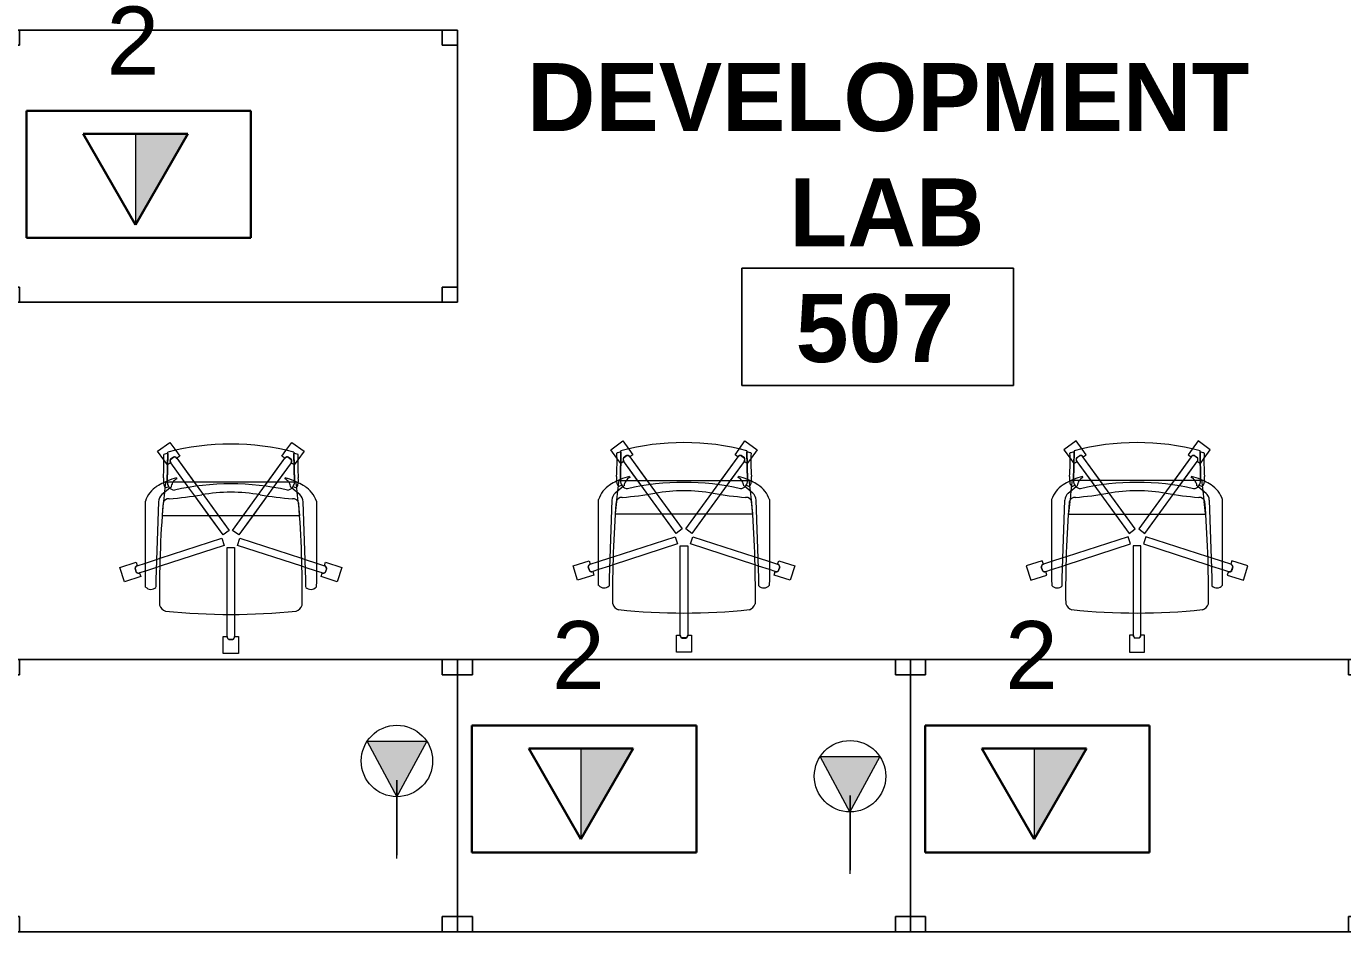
# Model space of a CAD drawing. Header units: inches. Extents: x 385 to 2249, y -1781 to -36.
# Drawn here: x 565 to 739.3, y -262.5 to -142.7 of the extents above; entities that cross this region are included whole.
import ezdxf

# ---------------------------------------------------------------- set-up
doc = ezdxf.new("R2010")
doc.units = ezdxf.units.IN
doc.header["$MEASUREMENT"] = 0
for name, color, linetype, lineweight in [('A-ANNO-NOTE', 131, 'Continuous', 30), ('A-AREA-IDEN', 2, 'Continuous', 9), ('I-FURN', 30, 'Continuous', 9)]:
    doc.layers.add(name, color=color, linetype=linetype, lineweight=lineweight)
doc.styles.add('Swis721 Lt BT', font='swissl.ttf', dxfattribs={"height": 9})
doc.styles.add('Swis721 Lt BT_B', font='', dxfattribs={"height": 9})
doc.styles.get('Swis721 Lt BT_B').set_extended_font_data('Swis721 Lt BT', bold=True)

# ---------------------------------------------------------------- blocks, each defined once
blk = doc.blocks.new('Rectangular Table - Rectangular Table-5809079-Level 5 POWER _ SIGNAL')
at = {"layer": 'I-FURN'}
for p, q in [((-28, 18), (-30, 18)), ((-30, 18), (-30, 16)), ((-30, 16), (-30, 18)), ((-30, 18), (-28, 18)), ((30, 18), (-30, 18)), ((-30, 18), (-30, -18)), ((-30, -18), (-30, 18)), ((-30, 18), (30, 18)), ((-28, 16), (-28, 18)), ((-28, 18), (-28, 16)), ((28, 18), (28, 16)), ((30, 18), (28, 18)), ((28, 18), (30, 18)), ((28, 16), (28, 18)), ((30, 16), (30, 18)), ((30, 18), (30, 16)), ((30, -18), (30, 18)), ((30, 18), (30, -18)), ((-30, 16), (-28, 16)), ((-28, 16), (-30, 16)), ((28, 16), (30, 16)), ((30, 16), (28, 16)), ((-28, -16), (-30, -16)), ((-30, -16), (-30, -18)), ((-30, -18), (-30, -16)), ((-30, -16), (-28, -16)), ((-28, -18), (-28, -16)), ((-28, -16), (-28, -18)), ((30, -16), (28, -16)), ((28, -16), (28, -18)), ((28, -18), (28, -16)), ((28, -16), (30, -16)), ((30, -18), (30, -16)), ((30, -16), (30, -18)), ((-30, -18), (-28, -18)), ((-28, -18), (-30, -18)), ((-30, -18), (30, -18)), ((30, -18), (-30, -18)), ((28, -18), (30, -18)), ((30, -18), (28, -18))]:
    blk.add_line(p, q, dxfattribs=at)
blk = doc.blocks.new('F-Haworth_Chair_X99-Seminar - X99 Advanced Seminar Chair-V14-Level 5 POWER _ SIGNAL')
at = {"layer": 'I-FURN'}
for p, q in [((-1, 15.13), (1, 15.13)), ((-1, 12.88), (-1, 15.13)), ((-1, 15.13), (1, 15.13)), ((-1, 12.88), (-1, 15.13)), ((1, 15.13), (1, 12.88)), ((1, 15.13), (1, 12.88)), ((-0.52, 12.88), (-1, 12.88)), ((-0.52, 12.88), (-1, 12.88)), ((-0.5, 9.91), (-0.5, 12.88)), ((-0.5, 9.91), (-0.5, 12.88)), ((0.26, 13.26), (-0.26, 13.26)), ((0.26, 13.26), (-0.26, 13.26)), ((-0.25, 13.25), (0.25, 13.25)), ((-0.25, 13.25), (0.25, 13.25)), ((0.5, 12.88), (0.5, 9.91)), ((0.5, 12.88), (0.5, 9.91)), ((1, 12.88), (0.52, 12.88)), ((1, 12.88), (0.52, 12.88)), ((-0.5, 1.08), (-0.5, 9.91)), ((-0.5, 1.08), (-0.5, 9.91)), ((0.5, 9.91), (0.5, 1.08)), ((0.5, 9.91), (0.5, 1.08)), ((-14.69, 3.72), (-14.08, 5.62)), ((-14.69, 3.72), (-14.08, 5.62)), ((-14.08, 5.62), (-11.94, 4.93)), ((-14.08, 5.62), (-11.94, 4.93)), ((-11.32, 5.48), (-11.3, 6.32)), ((-11.32, -5.06), (-11.32, 5.48)), ((-9.92, 6.36), (-9.92, 5.36)), ((-9.92, 5.36), (-9.57, -4.97)), ((9.57, -4.97), (9.92, 5.36)), ((9.92, 5.36), (9.92, 6.36)), ((11.3, 6.32), (11.32, 5.48)), ((11.32, 5.48), (11.32, -5.06)), ((11.94, 4.93), (14.08, 5.62)), ((11.94, 4.93), (14.08, 5.62)), ((14.08, 5.62), (14.69, 3.72)), ((14.08, 5.62), (14.69, 3.72)), ((-12.55, 3.03), (-14.69, 3.72)), ((-12.55, 3.03), (-14.69, 3.72)), ((-12.53, 4.34), (-12.69, 3.85)), ((-12.53, 4.34), (-12.69, 3.85)), ((-12.68, 3.86), (-12.52, 4.33)), ((-12.68, 3.86), (-12.52, 4.33)), ((-12.4, 3.49), (-12.55, 3.03)), ((-12.4, 3.49), (-12.55, 3.03)), ((-11.32, 3.15), (-12.4, 3.5)), ((-11.32, 3.15), (-12.4, 3.5)), ((-11.94, 4.93), (-12.09, 4.47)), ((-11.94, 4.93), (-12.09, 4.47)), ((-12.09, 4.45), (-11.32, 4.21)), ((-12.09, 4.45), (-11.32, 4.21)), ((-11.32, 4.21), (-9.86, 3.73)), ((-11.32, 4.21), (-9.86, 3.73)), ((-9.86, 3.73), (-9.38, 3.57)), ((-9.86, 3.73), (-9.38, 3.57)), ((-9.38, 3.57), (-0.87, 0.81)), ((-9.38, 3.57), (-0.87, 0.81)), ((0.87, 0.81), (9.38, 3.57)), ((0.87, 0.81), (9.38, 3.57)), ((9.38, 3.57), (9.86, 3.73)), ((9.38, 3.57), (9.86, 3.73)), ((9.86, 3.73), (11.32, 4.21)), ((9.86, 3.73), (11.32, 4.21)), ((11.32, 4.21), (12.09, 4.45)), ((11.32, 4.21), (12.09, 4.45)), ((12.4, 3.5), (11.32, 3.15)), ((12.4, 3.5), (11.32, 3.15)), ((12.09, 4.47), (11.94, 4.93)), ((12.09, 4.47), (11.94, 4.93)), ((12.55, 3.03), (12.4, 3.49)), ((12.55, 3.03), (12.4, 3.49)), ((12.52, 4.33), (12.68, 3.86)), ((12.52, 4.33), (12.68, 3.86)), ((12.69, 3.85), (12.53, 4.34)), ((12.69, 3.85), (12.53, 4.34)), ((14.69, 3.72), (12.55, 3.03)), ((14.69, 3.72), (12.55, 3.03)), ((-9.83, 2.67), (-11.32, 3.15)), ((-9.83, 2.67), (-11.32, 3.15)), ((-9.37, 2.52), (-9.83, 2.67)), ((-9.37, 2.52), (-9.83, 2.67)), ((-1.18, -0.14), (-9.37, 2.52)), ((-1.18, -0.14), (-9.37, 2.52)), ((9.37, 2.52), (1.18, -0.14)), ((9.37, 2.52), (1.18, -0.14)), ((9.83, 2.67), (9.37, 2.52)), ((9.83, 2.67), (9.37, 2.52)), ((11.32, 3.15), (9.83, 2.67)), ((11.32, 3.15), (9.83, 2.67)), ((-0.87, 0.81), (-1.18, -0.14)), ((-0.87, 0.81), (-1.18, -0.14)), ((0.5, 1.08), (-0.5, 1.08)), ((0.5, 1.08), (-0.5, 1.08)), ((1.18, -0.14), (0.87, 0.81)), ((1.18, -0.14), (0.87, 0.81)), ((-4.79, -5.75), (-1.04, -0.58)), ((-0.23, -1.17), (-3.68, -5.91)), ((-2.89, -3.12), (-1.04, -0.58)), ((-0.23, -1.17), (-1.65, -3.12)), ((-1.04, -0.58), (-0.23, -1.17)), ((-1.04, -0.58), (-0.23, -1.17)), ((0.23, -1.17), (1.04, -0.58)), ((0.23, -1.17), (1.04, -0.58)), ((1.65, -3.12), (0.23, -1.17)), ((3.68, -5.91), (0.23, -1.17)), ((1.04, -0.58), (2.89, -3.12)), ((1.04, -0.58), (4.79, -5.75)), ((-9.07, -3.12), (-2.89, -3.12)), ((-9.07, -3.2), (-9.07, -3.12)), ((-8.9, -4.8), (-9.07, -3.2)), ((-4.79, -5.75), (-2.89, -3.12)), ((-1.65, -3.12), (-3.68, -5.91)), ((-2.89, -3.12), (-1.65, -3.12)), ((-1.65, -3.12), (1.65, -3.12)), ((1.65, -3.12), (2.89, -3.12)), ((3.68, -5.91), (1.65, -3.12)), ((2.89, -3.12), (9.07, -3.12)), ((2.89, -3.12), (4.79, -5.75)), ((9.07, -3.2), (8.9, -4.8)), ((9.07, -3.12), (9.07, -3.2)), ((-8.88, -4.99), (-8.89, -4.91)), ((-8.75, -6.22), (-8.88, -4.99)), ((8.88, -4.99), (8.75, -6.22)), ((8.89, -4.91), (8.88, -4.99)), ((-9.13, -5.92), (-8.07, -6.77)), ((-8.68, -6.87), (-8.75, -6.22)), ((-8.62, -7.42), (-8.68, -6.87)), ((-8.61, -6.81), (-8.23, -6.95)), ((-8.03, -6.81), (-7.95, -6.87)), ((-7.97, -10.12), (-5.57, -6.82)), ((-6.14, -7.6), (-5.57, -6.82)), ((-5.57, -6.82), (-4.79, -5.75)), ((-5.57, -6.82), (-4.79, -5.75)), ((-3.68, -5.91), (-4.47, -7.01)), ((-3.68, -5.91), (-4.47, -7.01)), ((4.47, -7.01), (3.68, -5.91)), ((4.47, -7.01), (3.68, -5.91)), ((4.79, -5.75), (5.57, -6.82)), ((4.79, -5.75), (5.57, -6.82)), ((5.57, -6.82), (6.14, -7.6)), ((5.57, -6.82), (7.97, -10.12)), ((7.95, -6.87), (8.03, -6.81)), ((8.07, -6.77), (9.13, -5.92)), ((8.23, -6.95), (8.61, -6.81)), ((8.68, -6.87), (8.62, -7.42)), ((8.75, -6.22), (8.68, -6.87)), ((-8.6, -7.6), (-8.62, -7.43)), ((-8.49, -7.6), (-8.56, -7.6)), ((-8.42, -7.57), (-8.34, -11.37)), ((-8.34, -11.52), (-8.42, -7.57)), ((-7.65, -7.6), (-8.4, -7.6)), ((-7.97, -10.12), (-6.14, -7.6)), ((-6.14, -7.6), (-7.65, -7.6)), ((-7.18, -7.99), (-7.21, -8.13)), ((-4.47, -7.01), (-7.16, -10.71)), ((-4.9, -7.6), (-7.16, -10.71)), ((-4.9, -7.6), (-6.14, -7.6)), ((-4.47, -7.01), (-4.9, -7.6)), ((4.9, -7.6), (-4.9, -7.6)), ((4.9, -7.6), (4.47, -7.01)), ((7.16, -10.71), (4.47, -7.01)), ((6.14, -7.6), (4.9, -7.6)), ((7.16, -10.71), (4.9, -7.6)), ((7.65, -7.6), (6.14, -7.6)), ((6.14, -7.6), (7.97, -10.12)), ((7.21, -8.13), (7.18, -7.99)), ((8.4, -7.6), (7.65, -7.6)), ((8.34, -11.37), (8.42, -7.57)), ((8.42, -7.57), (8.34, -11.52)), ((8.56, -7.6), (8.49, -7.6)), ((8.62, -7.43), (8.6, -7.6)), ((-8.88, -10.52), (-8.38, -9.83)), ((-8.88, -10.52), (-8.38, -9.83)), ((-8.38, -9.83), (-7.99, -10.11)), ((-8.38, -9.83), (-7.99, -10.11)), ((7.99, -10.11), (8.38, -9.83)), ((7.99, -10.11), (8.38, -9.83)), ((8.38, -9.83), (8.88, -10.52)), ((8.38, -9.83), (8.88, -10.52)), ((-9.7, -11.65), (-8.88, -10.52)), ((-9.7, -11.65), (-8.88, -10.52)), ((-8.08, -12.82), (-9.7, -11.65)), ((-8.08, -12.82), (-9.7, -11.65)), ((-7.29, -11.74), (-8.08, -12.82)), ((-7.29, -11.74), (-8.08, -12.82)), ((-8, -10.58), (-7.59, -10.88)), ((-8, -10.58), (-7.59, -10.88)), ((-7.59, -10.87), (-7.99, -10.57)), ((-7.59, -10.87), (-7.99, -10.57)), ((-6.76, -11), (-7.29, -11.74)), ((-6.76, -11), (-7.29, -11.74)), ((-7.15, -10.72), (-6.76, -11)), ((-7.15, -10.72), (-6.76, -11)), ((6.76, -11), (7.15, -10.72)), ((6.76, -11), (7.15, -10.72)), ((7.29, -11.74), (6.76, -11)), ((7.29, -11.74), (6.76, -11)), ((8.08, -12.82), (7.29, -11.74)), ((8.08, -12.82), (7.29, -11.74)), ((7.99, -10.57), (7.59, -10.87)), ((7.99, -10.57), (7.59, -10.87)), ((7.59, -10.88), (8, -10.58)), ((7.59, -10.88), (8, -10.58)), ((9.7, -11.65), (8.08, -12.82)), ((9.7, -11.65), (8.08, -12.82)), ((8.88, -10.52), (9.7, -11.65)), ((8.88, -10.52), (9.7, -11.65))]:
    blk.add_line(p, q, dxfattribs=at)
for centre, radius, start, end in [((-0.11, 12.88), 0.407, 111.1651, 180.8349), ((-0.11, 12.88), 0.407, 166.9009, 180.8349), ((-0.11, 12.88), 0.407, 139.033, 166.9009), ((-0.09, 12.88), 0.406, 112.6199, 180), ((-0.09, 12.88), 0.406, 166.524, 180), ((-0.09, 12.88), 0.406, 126.0959, 166.524), ((-0.11, 12.88), 0.407, 125.0991, 139.033), ((-0.11, 12.88), 0.407, 111.1651, 125.0991), ((-0.09, 12.88), 0.406, 112.6199, 126.0959), ((0.09, 12.88), 0.406, 53.9041, 67.3801), ((0.09, 12.88), 0.406, 0, 67.3801), ((0.11, 12.88), 0.407, 359.1651, 68.8349), ((0.11, 12.88), 0.407, 359.1651, 68.8349), ((0.09, 12.88), 0.406, 0, 53.9041), ((-8.21, 8.28), 1.31, 110.0433, 159.9567), ((144.06, 7.32), 153.52, 179.4749, 184.5213), ((0, -75.01), 84.96, 84.1475, 95.8525), ((8.21, 8.28), 1.31, 20.0433, 69.9567), ((-144.06, 7.32), 153.52, 355.4787, 0.5251), ((-10.58, 5.68), 0.956, 45.8901, 138.1099), ((10.58, 5.68), 0.956, 41.8901, 134.1099), ((-12.28, 3.88), 0.407, 183.1651, 252.8349), ((-12.28, 3.88), 0.407, 183.1651, 252.8349), ((-12.27, 3.89), 0.406, 184.6199, 198.0959), ((-12.27, 3.89), 0.406, 184.6199, 252), ((-12.27, 3.89), 0.406, 198.0959, 238.524), ((-12.22, 4.09), 0.407, 71.1651, 140.8349), ((-12.22, 4.09), 0.407, 126.9009, 140.8349), ((-12.22, 4.07), 0.406, 85.476, 139.3801), ((-12.22, 4.07), 0.406, 72, 139.3801), ((-12.27, 3.89), 0.406, 238.524, 252), ((-12.22, 4.09), 0.407, 99.033, 126.9009), ((-12.22, 4.09), 0.407, 85.0991, 99.033), ((-12.22, 4.09), 0.407, 71.1651, 85.0991), ((-12.22, 4.07), 0.406, 72, 85.476), ((12.22, 4.09), 0.407, 39.1651, 108.8349), ((12.22, 4.09), 0.407, 39.1651, 108.8349), ((12.22, 4.07), 0.406, 81.0479, 108), ((12.22, 4.07), 0.406, 40.6199, 108), ((12.22, 4.07), 0.406, 40.6199, 81.0479), ((12.27, 3.89), 0.406, 288, 355.3801), ((12.28, 3.88), 0.407, 287.1651, 356.8349), ((12.27, 3.89), 0.406, 288, 341.9041), ((12.28, 3.88), 0.407, 287.1651, 301.0991), ((12.28, 3.88), 0.407, 301.0991, 315.033), ((12.28, 3.88), 0.407, 315.033, 328.967), ((12.28, 3.88), 0.407, 328.967, 342.9009), ((12.27, 3.89), 0.406, 341.9041, 355.3801), ((12.28, 3.88), 0.407, 342.9009, 356.8349), ((-7.87, -3.92), 3.63, 198.1789, 238.0478), ((-8.18, -4.9), 1.39, 182.8013, 227.1078), ((-8.24, -4.59), 0.763, 194.2338, 275.7662), ((8.24, -4.59), 0.763, 264.2338, 345.7662), ((8.18, -4.9), 1.39, 312.8922, 357.1987), ((7.87, -3.92), 3.63, 301.9522, 341.8211), ((-8.28, -7.33), 0.613, 122.5427, 170.0936), ((-7.37, -7.55), 1.05, 95.9554, 181.1786), ((-7.37, -7.55), 1.05, 145.2002, 181.1786), ((-11.32, -48.08), 42.84, 79.9767, 85.7699), ((-6.55, -6.76), 1.38, 185.0878, 212.4248), ((0, 26.49), 33.83, 257.2285, 282.7715), ((0, 15.97), 22.19, 259.9767, 280.0233), ((11.32, -48.08), 42.84, 94.2301, 100.0233), ((7.37, -7.55), 1.05, 358.8214, 84.0446), ((6.55, -6.76), 1.38, 327.5752, 354.9122), ((7.37, -7.55), 1.05, 358.8214, 34.7998), ((8.28, -7.33), 0.613, 9.9064, 57.4573), ((-4.71, 1.15), 9.61, 238.0478, 243.9964), ((-5.2, -7.86), 3.74, 170.0936, 184.0143), ((-36.06, -10.03), 27.2, 357.4882, 4.0143), ((-4.71, 1.15), 9.61, 243.9964, 246.4906), ((-4.71, 1.15), 9.61, 246.6393, 247.073), ((-4.71, 1.15), 9.61, 247.2631, 254.9334), ((-6.55, -6.76), 1.38, 214.0187, 242.9497), ((6.55, -6.76), 1.38, 297.0503, 325.9813), ((4.71, 1.15), 9.61, 285.0666, 292.7369), ((4.71, 1.15), 9.61, 292.927, 293.3607), ((4.71, 1.15), 9.61, 293.5094, 296.0036), ((36.06, -10.03), 27.2, 175.9857, 182.5118), ((5.2, -7.86), 3.74, 355.9857, 9.9064), ((4.71, 1.15), 9.61, 296.0036, 301.9522), ((-7.66, -10.36), 0.407, 171.033, 184.967), ((-7.66, -10.36), 0.407, 171.033, 212.8349), ((-7.66, -10.36), 0.407, 184.967, 198.9009), ((-7.66, -10.36), 0.407, 143.1651, 171.033), ((-7.66, -10.36), 0.407, 157.0991, 171.033), ((-7.64, -10.36), 0.406, 144, 211.3801), ((-7.64, -10.36), 0.406, 144, 211.3801), ((-7.66, -10.36), 0.407, 143.1651, 157.0991), ((7.64, -10.36), 0.406, 328.6199, 36), ((7.64, -10.36), 0.406, 9.0479, 36), ((7.66, -10.36), 0.407, 22.9009, 36.8349), ((7.66, -10.36), 0.407, 22.9009, 36.8349), ((7.64, -10.36), 0.406, 342.0959, 355.5719), ((7.66, -10.36), 0.407, 8.967, 22.9009), ((7.66, -10.36), 0.407, 8.967, 22.9009), ((7.64, -10.36), 0.406, 355.5719, 9.0479), ((7.66, -10.36), 0.407, 341.0991, 8.967), ((7.66, -10.36), 0.407, 341.0991, 355.033), ((7.66, -10.36), 0.407, 355.033, 8.967), ((0, 20.73), 33.17, 254.4478, 255.4234), ((0, 20.29), 32.89, 255.304, 284.6925), ((-7.66, -10.36), 0.407, 198.9009, 212.8349), ((-7.49, -10.47), 0.406, 256.6199, 324), ((-7.48, -10.49), 0.407, 255.1651, 324.8349), ((-7.49, -10.47), 0.406, 256.6199, 297.0479), ((-7.48, -10.49), 0.407, 255.1651, 269.0991), ((-7.48, -10.49), 0.407, 269.0991, 283.033), ((-7.48, -10.49), 0.407, 283.033, 296.967), ((-7.49, -10.47), 0.406, 297.0479, 310.524), ((-7.48, -10.49), 0.407, 296.967, 310.9009), ((-7.49, -10.47), 0.406, 310.524, 324), ((-7.48, -10.49), 0.407, 310.9009, 324.8349), ((7.48, -10.49), 0.407, 215.1651, 229.0991), ((7.48, -10.49), 0.407, 215.1651, 256.967), ((7.49, -10.47), 0.406, 216, 229.476), ((7.49, -10.47), 0.406, 216, 229.476), ((7.48, -10.49), 0.407, 229.0991, 243.033), ((7.49, -10.47), 0.406, 229.476, 242.9521), ((7.49, -10.47), 0.406, 229.476, 269.9041), ((7.48, -10.49), 0.407, 243.033, 256.967), ((7.49, -10.47), 0.406, 242.9521, 256.4281), ((7.48, -10.49), 0.407, 256.967, 270.9009), ((7.48, -10.49), 0.407, 256.967, 284.8349), ((7.49, -10.47), 0.406, 256.4281, 269.9041), ((7.49, -10.47), 0.406, 269.9041, 283.3801), ((7.49, -10.47), 0.406, 269.9041, 283.3801), ((7.48, -10.49), 0.407, 270.9009, 284.8349), ((7.64, -10.36), 0.406, 328.6199, 342.0959), ((7.66, -10.36), 0.407, 327.1651, 341.0991), ((7.66, -10.36), 0.407, 327.1651, 341.0991), ((0, 20.73), 33.17, 284.5766, 285.5522)]:
    blk.add_arc(centre, radius, start, end, dxfattribs=at)
blk = doc.blocks.new('F-Haworth_Chair_X99-Seminar - X99 Advanced Seminar Chair-V17-Level 5 POWER _ SIGNAL')
at = {"layer": 'I-FURN'}
for p, q in [((-1, 15.13), (1, 15.13)), ((-1, 12.88), (-1, 15.13)), ((-1, 15.13), (1, 15.13)), ((-1, 12.88), (-1, 15.13)), ((1, 15.13), (1, 12.88)), ((1, 15.13), (1, 12.88)), ((-0.52, 12.88), (-1, 12.88)), ((-0.52, 12.88), (-1, 12.88)), ((-0.5, 9.91), (-0.5, 12.88)), ((-0.5, 9.91), (-0.5, 12.88)), ((0.26, 13.26), (-0.26, 13.26)), ((0.26, 13.26), (-0.26, 13.26)), ((-0.25, 13.25), (0.25, 13.25)), ((-0.25, 13.25), (0.25, 13.25)), ((0.5, 12.88), (0.5, 9.91)), ((0.5, 12.88), (0.5, 9.91)), ((1, 12.88), (0.52, 12.88)), ((1, 12.88), (0.52, 12.88)), ((-0.5, 1.08), (-0.5, 9.91)), ((-0.5, 1.08), (-0.5, 9.91)), ((0.5, 9.91), (0.5, 1.08)), ((0.5, 9.91), (0.5, 1.08)), ((-14.69, 3.72), (-14.08, 5.62)), ((-14.69, 3.72), (-14.08, 5.62)), ((-14.08, 5.62), (-11.94, 4.93)), ((-14.08, 5.62), (-11.94, 4.93)), ((-11.32, 5.48), (-11.3, 6.32)), ((-11.32, -5.06), (-11.32, 5.48)), ((-9.92, 6.36), (-9.92, 5.36)), ((-9.92, 5.36), (-9.57, -4.97)), ((9.57, -4.97), (9.92, 5.36)), ((9.92, 5.36), (9.92, 6.36)), ((11.3, 6.32), (11.32, 5.48)), ((11.32, 5.48), (11.32, -5.06)), ((11.94, 4.93), (14.08, 5.62)), ((11.94, 4.93), (14.08, 5.62)), ((14.08, 5.62), (14.69, 3.72)), ((14.08, 5.62), (14.69, 3.72)), ((-12.55, 3.03), (-14.69, 3.72)), ((-12.55, 3.03), (-14.69, 3.72)), ((-12.53, 4.34), (-12.69, 3.85)), ((-12.53, 4.34), (-12.69, 3.85)), ((-12.68, 3.86), (-12.52, 4.33)), ((-12.68, 3.86), (-12.52, 4.33)), ((-12.4, 3.49), (-12.55, 3.03)), ((-12.4, 3.49), (-12.55, 3.03)), ((-11.32, 3.15), (-12.4, 3.5)), ((-11.32, 3.15), (-12.4, 3.5)), ((-11.94, 4.93), (-12.09, 4.47)), ((-11.94, 4.93), (-12.09, 4.47)), ((-12.09, 4.45), (-11.32, 4.21)), ((-12.09, 4.45), (-11.32, 4.21)), ((-11.32, 4.21), (-9.86, 3.73)), ((-11.32, 4.21), (-9.86, 3.73)), ((-9.86, 3.73), (-9.38, 3.57)), ((-9.86, 3.73), (-9.38, 3.57)), ((-9.38, 3.57), (-0.87, 0.81)), ((-9.38, 3.57), (-0.87, 0.81)), ((0.87, 0.81), (9.38, 3.57)), ((0.87, 0.81), (9.38, 3.57)), ((9.38, 3.57), (9.86, 3.73)), ((9.38, 3.57), (9.86, 3.73)), ((9.86, 3.73), (11.32, 4.21)), ((9.86, 3.73), (11.32, 4.21)), ((11.32, 4.21), (12.09, 4.45)), ((11.32, 4.21), (12.09, 4.45)), ((12.4, 3.5), (11.32, 3.15)), ((12.4, 3.5), (11.32, 3.15)), ((12.09, 4.47), (11.94, 4.93)), ((12.09, 4.47), (11.94, 4.93)), ((12.55, 3.03), (12.4, 3.49)), ((12.55, 3.03), (12.4, 3.49)), ((12.52, 4.33), (12.68, 3.86)), ((12.52, 4.33), (12.68, 3.86)), ((12.69, 3.85), (12.53, 4.34)), ((12.69, 3.85), (12.53, 4.34)), ((14.69, 3.72), (12.55, 3.03)), ((14.69, 3.72), (12.55, 3.03)), ((-9.83, 2.67), (-11.32, 3.15)), ((-9.83, 2.67), (-11.32, 3.15)), ((-9.37, 2.52), (-9.83, 2.67)), ((-9.37, 2.52), (-9.83, 2.67)), ((-1.18, -0.14), (-9.37, 2.52)), ((-1.18, -0.14), (-9.37, 2.52)), ((9.37, 2.52), (1.18, -0.14)), ((9.37, 2.52), (1.18, -0.14)), ((9.83, 2.67), (9.37, 2.52)), ((9.83, 2.67), (9.37, 2.52)), ((11.32, 3.15), (9.83, 2.67)), ((11.32, 3.15), (9.83, 2.67)), ((-0.87, 0.81), (-1.18, -0.14)), ((-0.87, 0.81), (-1.18, -0.14)), ((0.5, 1.08), (-0.5, 1.08)), ((0.5, 1.08), (-0.5, 1.08)), ((1.18, -0.14), (0.87, 0.81)), ((1.18, -0.14), (0.87, 0.81)), ((-4.79, -5.75), (-1.04, -0.58)), ((-0.23, -1.17), (-3.68, -5.91)), ((-2.89, -3.12), (-1.04, -0.58)), ((-0.23, -1.17), (-1.65, -3.12)), ((-1.04, -0.58), (-0.23, -1.17)), ((-1.04, -0.58), (-0.23, -1.17)), ((0.23, -1.17), (1.04, -0.58)), ((0.23, -1.17), (1.04, -0.58)), ((1.65, -3.12), (0.23, -1.17)), ((3.68, -5.91), (0.23, -1.17)), ((1.04, -0.58), (2.89, -3.12)), ((1.04, -0.58), (4.79, -5.75)), ((-9.07, -3.12), (-2.89, -3.12)), ((-9.07, -3.2), (-9.07, -3.12)), ((-8.9, -4.8), (-9.07, -3.2)), ((-4.79, -5.75), (-2.89, -3.12)), ((-1.65, -3.12), (-3.68, -5.91)), ((-2.89, -3.12), (-1.65, -3.12)), ((-1.65, -3.12), (1.65, -3.12)), ((1.65, -3.12), (2.89, -3.12)), ((3.68, -5.91), (1.65, -3.12)), ((2.89, -3.12), (9.07, -3.12)), ((2.89, -3.12), (4.79, -5.75)), ((9.07, -3.2), (8.9, -4.8)), ((9.07, -3.12), (9.07, -3.2)), ((-8.88, -4.99), (-8.89, -4.91)), ((-8.75, -6.22), (-8.88, -4.99)), ((8.88, -4.99), (8.75, -6.22)), ((8.89, -4.91), (8.88, -4.99)), ((-9.13, -5.92), (-8.07, -6.77)), ((-8.68, -6.87), (-8.75, -6.22)), ((-8.62, -7.42), (-8.68, -6.87)), ((-8.61, -6.81), (-8.23, -6.95)), ((-8.03, -6.81), (-7.95, -6.87)), ((-7.97, -10.12), (-5.57, -6.82)), ((-6.14, -7.6), (-5.57, -6.82)), ((-5.57, -6.82), (-4.79, -5.75)), ((-5.57, -6.82), (-4.79, -5.75)), ((-3.68, -5.91), (-4.47, -7.01)), ((-3.68, -5.91), (-4.47, -7.01)), ((4.47, -7.01), (3.68, -5.91)), ((4.47, -7.01), (3.68, -5.91)), ((4.79, -5.75), (5.57, -6.82)), ((4.79, -5.75), (5.57, -6.82)), ((5.57, -6.82), (6.14, -7.6)), ((5.57, -6.82), (7.97, -10.12)), ((7.95, -6.87), (8.03, -6.81)), ((8.07, -6.77), (9.13, -5.92)), ((8.23, -6.95), (8.61, -6.81)), ((8.68, -6.87), (8.62, -7.42)), ((8.75, -6.22), (8.68, -6.87)), ((-8.6, -7.6), (-8.62, -7.43)), ((-8.49, -7.6), (-8.56, -7.6)), ((-8.42, -7.57), (-8.34, -11.37)), ((-8.34, -11.52), (-8.42, -7.57)), ((-7.65, -7.6), (-8.4, -7.6)), ((-7.97, -10.12), (-6.14, -7.6)), ((-6.14, -7.6), (-7.65, -7.6)), ((-7.18, -7.99), (-7.21, -8.13)), ((-4.47, -7.01), (-7.16, -10.71)), ((-4.9, -7.6), (-7.16, -10.71)), ((-4.9, -7.6), (-6.14, -7.6)), ((-4.47, -7.01), (-4.9, -7.6)), ((4.9, -7.6), (-4.9, -7.6)), ((4.9, -7.6), (4.47, -7.01)), ((7.16, -10.71), (4.47, -7.01)), ((6.14, -7.6), (4.9, -7.6)), ((7.16, -10.71), (4.9, -7.6)), ((7.65, -7.6), (6.14, -7.6)), ((6.14, -7.6), (7.97, -10.12)), ((7.21, -8.13), (7.18, -7.99)), ((8.4, -7.6), (7.65, -7.6)), ((8.34, -11.37), (8.42, -7.57)), ((8.42, -7.57), (8.34, -11.52)), ((8.56, -7.6), (8.49, -7.6)), ((8.62, -7.43), (8.6, -7.6)), ((-8.88, -10.52), (-8.38, -9.83)), ((-8.88, -10.52), (-8.38, -9.83)), ((-8.38, -9.83), (-7.99, -10.11)), ((-8.38, -9.83), (-7.99, -10.11)), ((7.99, -10.11), (8.38, -9.83)), ((7.99, -10.11), (8.38, -9.83)), ((8.38, -9.83), (8.88, -10.52)), ((8.38, -9.83), (8.88, -10.52)), ((-9.7, -11.65), (-8.88, -10.52)), ((-9.7, -11.65), (-8.88, -10.52)), ((-8.08, -12.82), (-9.7, -11.65)), ((-8.08, -12.82), (-9.7, -11.65)), ((-7.29, -11.74), (-8.08, -12.82)), ((-7.29, -11.74), (-8.08, -12.82)), ((-8, -10.58), (-7.59, -10.88)), ((-8, -10.58), (-7.59, -10.88)), ((-7.59, -10.87), (-7.99, -10.57)), ((-7.59, -10.87), (-7.99, -10.57)), ((-6.76, -11), (-7.29, -11.74)), ((-6.76, -11), (-7.29, -11.74)), ((-7.15, -10.72), (-6.76, -11)), ((-7.15, -10.72), (-6.76, -11)), ((6.76, -11), (7.15, -10.72)), ((6.76, -11), (7.15, -10.72)), ((7.29, -11.74), (6.76, -11)), ((7.29, -11.74), (6.76, -11)), ((8.08, -12.82), (7.29, -11.74)), ((8.08, -12.82), (7.29, -11.74)), ((7.99, -10.57), (7.59, -10.87)), ((7.99, -10.57), (7.59, -10.87)), ((7.59, -10.88), (8, -10.58)), ((7.59, -10.88), (8, -10.58)), ((9.7, -11.65), (8.08, -12.82)), ((9.7, -11.65), (8.08, -12.82)), ((8.88, -10.52), (9.7, -11.65)), ((8.88, -10.52), (9.7, -11.65))]:
    blk.add_line(p, q, dxfattribs=at)
for centre, radius, start, end in [((-0.11, 12.88), 0.407, 111.1651, 180.8349), ((-0.11, 12.88), 0.407, 111.1651, 180.8349), ((-0.09, 12.88), 0.406, 112.6199, 180), ((-0.09, 12.88), 0.406, 166.524, 180), ((-0.09, 12.88), 0.406, 126.0959, 166.524), ((-0.09, 12.88), 0.406, 112.6199, 126.0959), ((0.09, 12.88), 0.406, 53.9041, 67.3801), ((0.09, 12.88), 0.406, 0, 67.3801), ((0.11, 12.88), 0.407, 359.1651, 68.8349), ((0.11, 12.88), 0.407, 359.1651, 68.8349), ((0.09, 12.88), 0.406, 0, 53.9041), ((-8.21, 8.28), 1.31, 110.0433, 159.9567), ((144.06, 7.32), 153.52, 179.4749, 184.5213), ((0, -75.01), 84.96, 84.1475, 95.8525), ((8.21, 8.28), 1.31, 20.0433, 69.9567), ((-144.06, 7.32), 153.52, 355.4787, 0.5251), ((-10.58, 5.68), 0.956, 45.8901, 138.1099), ((10.58, 5.68), 0.956, 41.8901, 134.1099), ((-12.28, 3.88), 0.407, 183.1651, 197.0991), ((-12.28, 3.88), 0.407, 183.1651, 252.8349), ((-12.27, 3.89), 0.406, 184.6199, 198.0959), ((-12.27, 3.89), 0.406, 184.6199, 252), ((-12.28, 3.88), 0.407, 197.0991, 224.967), ((-12.27, 3.89), 0.406, 198.0959, 238.524), ((-12.28, 3.88), 0.407, 224.967, 238.9009), ((-12.22, 4.09), 0.407, 71.1651, 140.8349), ((-12.22, 4.09), 0.407, 126.9009, 140.8349), ((-12.22, 4.07), 0.406, 85.476, 139.3801), ((-12.22, 4.07), 0.406, 72, 139.3801), ((-12.27, 3.89), 0.406, 238.524, 252), ((-12.28, 3.88), 0.407, 238.9009, 252.8349), ((-12.22, 4.09), 0.407, 71.1651, 126.9009), ((-12.22, 4.07), 0.406, 72, 85.476), ((12.22, 4.09), 0.407, 39.1651, 108.8349), ((12.22, 4.09), 0.407, 39.1651, 108.8349), ((12.22, 4.07), 0.406, 94.524, 108), ((12.22, 4.07), 0.406, 40.6199, 108), ((12.22, 4.07), 0.406, 81.0479, 94.524), ((12.22, 4.07), 0.406, 40.6199, 81.0479), ((12.27, 3.89), 0.406, 288, 355.3801), ((12.28, 3.88), 0.407, 287.1651, 356.8349), ((12.27, 3.89), 0.406, 288, 341.9041), ((12.28, 3.88), 0.407, 287.1651, 301.0991), ((12.28, 3.88), 0.407, 301.0991, 315.033), ((12.28, 3.88), 0.407, 315.033, 328.967), ((12.28, 3.88), 0.407, 328.967, 342.9009), ((12.27, 3.89), 0.406, 341.9041, 355.3801), ((12.28, 3.88), 0.407, 342.9009, 356.8349), ((-7.87, -3.92), 3.63, 198.1789, 238.0478), ((-8.18, -4.9), 1.39, 182.8013, 227.1078), ((-8.24, -4.59), 0.763, 194.2338, 275.7662), ((8.24, -4.59), 0.763, 264.2338, 345.7662), ((8.18, -4.9), 1.39, 312.8922, 357.1987), ((7.87, -3.92), 3.63, 301.9522, 341.8211), ((-8.28, -7.33), 0.613, 122.5427, 170.0936), ((-7.37, -7.55), 1.05, 95.9554, 181.1786), ((-7.37, -7.55), 1.05, 145.2002, 181.1786), ((-11.32, -48.08), 42.84, 79.9767, 85.7699), ((-6.55, -6.76), 1.38, 185.0878, 212.4248), ((0, 26.49), 33.83, 257.2285, 282.7715), ((0, 15.97), 22.19, 259.9767, 280.0233), ((11.32, -48.08), 42.84, 94.2301, 100.0233), ((7.37, -7.55), 1.05, 358.8214, 84.0446), ((6.55, -6.76), 1.38, 327.5752, 354.9122), ((7.37, -7.55), 1.05, 358.8214, 34.7998), ((8.28, -7.33), 0.613, 9.9064, 57.4573), ((-4.71, 1.15), 9.61, 238.0478, 243.9964), ((-5.2, -7.86), 3.74, 170.0936, 184.0143), ((-36.06, -10.03), 27.2, 357.4882, 4.0143), ((-4.71, 1.15), 9.61, 243.9964, 246.4906), ((-4.71, 1.15), 9.61, 246.6393, 247.073), ((-4.71, 1.15), 9.61, 247.2631, 254.9334), ((-6.55, -6.76), 1.38, 214.0187, 242.9497), ((6.55, -6.76), 1.38, 297.0503, 325.9813), ((4.71, 1.15), 9.61, 285.0666, 292.7369), ((4.71, 1.15), 9.61, 292.927, 293.3607), ((4.71, 1.15), 9.61, 293.5094, 296.0036), ((36.06, -10.03), 27.2, 175.9857, 182.5118), ((5.2, -7.86), 3.74, 355.9857, 9.9064), ((4.71, 1.15), 9.61, 296.0036, 301.9522), ((-7.66, -10.36), 0.407, 143.1651, 212.8349), ((-7.66, -10.36), 0.407, 157.0991, 212.8349), ((-7.64, -10.36), 0.406, 144, 184.4281), ((-7.64, -10.36), 0.406, 157.476, 211.3801), ((-7.64, -10.36), 0.406, 184.4281, 211.3801), ((-7.66, -10.36), 0.407, 143.1651, 157.0991), ((-7.64, -10.36), 0.406, 144, 157.476), ((7.64, -10.36), 0.406, 328.6199, 36), ((7.64, -10.36), 0.406, 9.0479, 36), ((7.66, -10.36), 0.407, 327.1651, 36.8349), ((7.66, -10.36), 0.407, 355.033, 36.8349), ((7.64, -10.36), 0.406, 342.0959, 355.5719), ((7.64, -10.36), 0.406, 355.5719, 9.0479), ((7.66, -10.36), 0.407, 341.0991, 355.033), ((0, 20.73), 33.17, 254.4478, 255.4234), ((0, 20.29), 32.89, 255.304, 284.6925), ((-7.49, -10.47), 0.406, 256.6199, 324), ((-7.48, -10.49), 0.407, 255.1651, 324.8349), ((-7.48, -10.49), 0.407, 255.1651, 310.9009), ((-7.49, -10.47), 0.406, 256.6199, 270.0959), ((-7.49, -10.47), 0.406, 270.0959, 283.5719), ((-7.49, -10.47), 0.406, 283.5719, 297.0479), ((-7.49, -10.47), 0.406, 297.0479, 324), ((-7.48, -10.49), 0.407, 310.9009, 324.8349), ((7.48, -10.49), 0.407, 215.1651, 284.8349), ((7.48, -10.49), 0.407, 215.1651, 229.0991), ((7.49, -10.47), 0.406, 216, 256.4281), ((7.49, -10.47), 0.406, 216, 229.476), ((7.48, -10.49), 0.407, 229.0991, 243.033), ((7.49, -10.47), 0.406, 229.476, 242.9521), ((7.48, -10.49), 0.407, 243.033, 284.8349), ((7.49, -10.47), 0.406, 242.9521, 256.4281), ((7.49, -10.47), 0.406, 256.4281, 283.3801), ((7.49, -10.47), 0.406, 256.4281, 283.3801), ((7.64, -10.36), 0.406, 328.6199, 342.0959), ((7.66, -10.36), 0.407, 327.1651, 341.0991), ((0, 20.73), 33.17, 284.5766, 285.5522)]:
    blk.add_arc(centre, radius, start, end, dxfattribs=at)
blk = doc.blocks.new('Rectangular Table - Rectangular Table-5809067-Level 5 POWER _ SIGNAL')
at = {"layer": 'I-FURN'}
for p, q in [((-28, 18), (-30, 18)), ((-30, 18), (-30, 16)), ((-30, 16), (-30, 18)), ((-30, 18), (-28, 18)), ((30, 18), (-30, 18)), ((-30, 18), (-30, -18)), ((-30, -18), (-30, 18)), ((-30, 18), (30, 18)), ((-28, 16), (-28, 18)), ((-28, 18), (-28, 16)), ((28, 18), (28, 16)), ((30, 18), (28, 18)), ((28, 18), (30, 18)), ((28, 16), (28, 18)), ((30, 16), (30, 18)), ((30, 18), (30, 16)), ((30, -18), (30, 18)), ((30, 18), (30, -18)), ((-30, 16), (-28, 16)), ((-28, 16), (-30, 16)), ((28, 16), (30, 16)), ((30, 16), (28, 16)), ((-28, -16), (-30, -16)), ((-30, -16), (-30, -18)), ((-30, -18), (-30, -16)), ((-30, -16), (-28, -16)), ((-28, -18), (-28, -16)), ((-28, -16), (-28, -18)), ((30, -16), (28, -16)), ((28, -16), (28, -18)), ((28, -18), (28, -16)), ((28, -16), (30, -16)), ((30, -18), (30, -16)), ((30, -16), (30, -18)), ((-30, -18), (-28, -18)), ((-28, -18), (-30, -18)), ((-30, -18), (30, -18)), ((30, -18), (-30, -18)), ((28, -18), (30, -18)), ((30, -18), (28, -18))]:
    blk.add_line(p, q, dxfattribs=at)
blk = doc.blocks.new('F-Haworth_Chair_X99-Seminar - X99 Advanced Seminar Chair-5157313-Level 5 POWER _ SIGNAL')
at = {"layer": 'I-FURN'}
for p, q in [((-8.08, 12.82), (-9.7, 11.65)), ((-8.08, 12.82), (-9.7, 11.65)), ((-7.29, 11.74), (-8.08, 12.82)), ((-7.29, 11.74), (-8.08, 12.82)), ((8.08, 12.82), (7.29, 11.74)), ((8.08, 12.82), (7.29, 11.74)), ((9.7, 11.65), (8.08, 12.82)), ((9.7, 11.65), (8.08, 12.82)), ((-9.7, 11.65), (-8.88, 10.52)), ((-9.7, 11.65), (-8.88, 10.52)), ((-8.88, 10.52), (-8.38, 9.83)), ((-8.88, 10.52), (-8.38, 9.83)), ((-8.34, 11.52), (-8.42, 7.57)), ((-8.42, 7.57), (-8.34, 11.37)), ((-8, 10.58), (-7.59, 10.88)), ((-8, 10.58), (-7.59, 10.88)), ((-7.59, 10.87), (-7.99, 10.57)), ((-7.59, 10.87), (-7.99, 10.57)), ((-6.76, 11), (-7.29, 11.74)), ((-6.76, 11), (-7.29, 11.74)), ((-4.9, 7.6), (-7.16, 10.71)), ((-4.47, 7.01), (-7.16, 10.71)), ((-7.15, 10.72), (-6.76, 11)), ((-7.15, 10.72), (-6.76, 11)), ((7.16, 10.71), (4.47, 7.01)), ((7.16, 10.71), (4.9, 7.6)), ((7.29, 11.74), (6.76, 11)), ((7.29, 11.74), (6.76, 11)), ((6.76, 11), (7.15, 10.72)), ((6.76, 11), (7.15, 10.72)), ((7.59, 10.88), (8, 10.58)), ((7.59, 10.88), (8, 10.58)), ((7.99, 10.57), (7.59, 10.87)), ((7.99, 10.57), (7.59, 10.87)), ((8.42, 7.57), (8.34, 11.52)), ((8.34, 11.37), (8.42, 7.57)), ((8.38, 9.83), (8.88, 10.52)), ((8.38, 9.83), (8.88, 10.52)), ((8.88, 10.52), (9.7, 11.65)), ((8.88, 10.52), (9.7, 11.65)), ((-8.38, 9.83), (-7.99, 10.11)), ((-8.38, 9.83), (-7.99, 10.11)), ((-7.97, 10.12), (-6.14, 7.6)), ((-7.97, 10.12), (-5.57, 6.82)), ((5.57, 6.82), (7.97, 10.12)), ((6.14, 7.6), (7.97, 10.12)), ((7.99, 10.11), (8.38, 9.83)), ((7.99, 10.11), (8.38, 9.83)), ((-8.62, 7.42), (-8.68, 6.87)), ((-8.6, 7.6), (-8.62, 7.43)), ((-8.49, 7.6), (-8.56, 7.6)), ((-7.65, 7.6), (-8.4, 7.6)), ((-6.14, 7.6), (-7.65, 7.6)), ((-7.18, 7.99), (-7.21, 8.13)), ((-4.9, 7.6), (-6.14, 7.6)), ((-6.14, 7.6), (-5.57, 6.82)), ((4.9, 7.6), (-4.9, 7.6)), ((-4.47, 7.01), (-4.9, 7.6)), ((-3.68, 5.91), (-4.47, 7.01)), ((-3.68, 5.91), (-4.47, 7.01)), ((4.47, 7.01), (3.68, 5.91)), ((4.47, 7.01), (3.68, 5.91)), ((4.9, 7.6), (4.47, 7.01)), ((6.14, 7.6), (4.9, 7.6)), ((5.57, 6.82), (6.14, 7.6)), ((7.65, 7.6), (6.14, 7.6)), ((7.21, 8.13), (7.18, 7.99)), ((8.4, 7.6), (7.65, 7.6)), ((8.56, 7.6), (8.49, 7.6)), ((8.62, 7.43), (8.6, 7.6)), ((8.68, 6.87), (8.62, 7.42)), ((-9.13, 5.92), (-8.07, 6.77)), ((-8.75, 6.22), (-8.88, 4.99)), ((-8.68, 6.87), (-8.75, 6.22)), ((-8.61, 6.81), (-8.23, 6.95)), ((-8.03, 6.81), (-7.95, 6.87)), ((-5.57, 6.82), (-4.79, 5.75)), ((-5.57, 6.82), (-4.79, 5.75)), ((-4.79, 5.75), (-2.89, 3.12)), ((-4.79, 5.75), (-1.04, 0.58)), ((-1.65, 3.12), (-3.68, 5.91)), ((-0.23, 1.17), (-3.68, 5.91)), ((3.68, 5.91), (0.23, 1.17)), ((3.68, 5.91), (1.65, 3.12)), ((3.5, 3.96), (4.79, 5.75)), ((3.5, 3.96), (4.79, 5.75)), ((4.79, 5.75), (5.57, 6.82)), ((4.79, 5.75), (5.57, 6.82)), ((7.95, 6.87), (8.03, 6.81)), ((8.07, 6.77), (9.13, 5.92)), ((8.23, 6.95), (8.61, 6.81)), ((8.75, 6.22), (8.68, 6.87)), ((8.88, 4.99), (8.75, 6.22)), ((-11.32, 5.06), (-11.32, -5.48)), ((-9.92, -5.36), (-9.57, 4.97)), ((-8.9, 4.8), (-9.07, 3.2)), ((-8.88, 4.99), (-8.89, 4.91)), ((1.04, 0.58), (3.49, 3.96)), ((2.89, 3.12), (3.49, 3.96)), ((8.89, 4.91), (8.88, 4.99)), ((9.07, 3.2), (8.9, 4.8)), ((9.57, 4.97), (9.92, -5.36)), ((11.32, -5.48), (11.32, 5.06)), ((-9.07, 3.2), (-9.07, 3.12)), ((-9.07, 3.12), (-2.89, 3.12)), ((-2.89, 3.12), (-1.65, 3.12)), ((-2.89, 3.12), (-1.04, 0.58)), ((-1.65, 3.12), (1.65, 3.12)), ((-0.23, 1.17), (-1.65, 3.12)), ((1.65, 3.12), (0.23, 1.17)), ((1.04, 0.58), (2.89, 3.12)), ((1.65, 3.12), (2.89, 3.12)), ((2.89, 3.12), (9.07, 3.12)), ((9.07, 3.12), (9.07, 3.2)), ((-1.18, 0.14), (-9.37, -2.52)), ((-1.18, 0.14), (-9.37, -2.52)), ((-0.87, -0.81), (-1.18, 0.14)), ((-0.87, -0.81), (-1.18, 0.14)), ((-1.04, 0.58), (-0.23, 1.17)), ((-1.04, 0.58), (-0.23, 1.17)), ((0.23, 1.17), (1.04, 0.58)), ((0.23, 1.17), (1.04, 0.58)), ((1.18, 0.14), (0.87, -0.81)), ((1.18, 0.14), (0.87, -0.81)), ((9.37, -2.52), (1.18, 0.14)), ((9.37, -2.52), (1.18, 0.14)), ((-9.38, -3.57), (-0.87, -0.81)), ((-9.38, -3.57), (-0.87, -0.81)), ((-0.5, -1.08), (-0.5, -9.91)), ((0.5, -1.08), (-0.5, -1.08)), ((-0.5, -1.08), (-0.5, -9.91)), ((0.5, -1.08), (-0.5, -1.08)), ((0.5, -9.91), (0.5, -1.08)), ((0.5, -9.91), (0.5, -1.08)), ((0.87, -0.81), (9.38, -3.57)), ((0.87, -0.81), (9.38, -3.57)), ((-12.55, -3.03), (-14.69, -3.72)), ((-12.55, -3.03), (-14.69, -3.72)), ((-12.4, -3.49), (-12.55, -3.03)), ((-12.4, -3.49), (-12.55, -3.03)), ((-11.32, -3.15), (-12.4, -3.5)), ((-11.32, -3.15), (-12.4, -3.5)), ((-9.83, -2.67), (-11.32, -3.15)), ((-9.83, -2.67), (-11.32, -3.15)), ((-9.37, -2.52), (-9.83, -2.67)), ((-9.37, -2.52), (-9.83, -2.67)), ((9.83, -2.67), (9.37, -2.52)), ((9.83, -2.67), (9.37, -2.52)), ((11.32, -3.15), (9.83, -2.67)), ((11.32, -3.15), (9.83, -2.67)), ((12.4, -3.5), (11.32, -3.15)), ((12.4, -3.5), (11.32, -3.15)), ((12.55, -3.03), (12.4, -3.49)), ((12.55, -3.03), (12.4, -3.49)), ((14.69, -3.72), (12.55, -3.03)), ((14.69, -3.72), (12.55, -3.03)), ((-14.69, -3.72), (-14.08, -5.62)), ((-14.69, -3.72), (-14.08, -5.62)), ((-14.08, -5.62), (-11.94, -4.93)), ((-14.08, -5.62), (-11.94, -4.93)), ((-12.53, -4.34), (-12.69, -3.85)), ((-12.53, -4.34), (-12.69, -3.85)), ((-12.68, -3.86), (-12.52, -4.33)), ((-12.68, -3.86), (-12.52, -4.33)), ((-12.09, -4.45), (-11.32, -4.21)), ((-12.09, -4.45), (-11.32, -4.21)), ((-11.94, -4.93), (-12.09, -4.47)), ((-11.94, -4.93), (-12.09, -4.47)), ((-11.32, -4.21), (-9.86, -3.73)), ((-11.32, -4.21), (-9.86, -3.73)), ((-9.86, -3.73), (-9.38, -3.57)), ((-9.86, -3.73), (-9.38, -3.57)), ((9.38, -3.57), (9.86, -3.73)), ((9.38, -3.57), (9.86, -3.73)), ((9.86, -3.73), (11.32, -4.21)), ((9.86, -3.73), (11.32, -4.21)), ((11.32, -4.21), (12.09, -4.45)), ((11.32, -4.21), (12.09, -4.45)), ((12.09, -4.47), (11.94, -4.93)), ((12.09, -4.47), (11.94, -4.93)), ((11.94, -4.93), (14.08, -5.62)), ((11.94, -4.93), (14.08, -5.62)), ((12.52, -4.33), (12.68, -3.86)), ((12.52, -4.33), (12.68, -3.86)), ((12.69, -3.85), (12.53, -4.34)), ((12.69, -3.85), (12.53, -4.34)), ((14.08, -5.62), (14.69, -3.72)), ((14.08, -5.62), (14.69, -3.72)), ((-11.32, -5.48), (-11.3, -6.32)), ((-9.92, -6.36), (-9.92, -5.36)), ((9.92, -5.36), (9.92, -6.36)), ((11.3, -6.32), (11.32, -5.48)), ((-0.5, -9.91), (-0.5, -12.88)), ((-0.5, -9.91), (-0.5, -12.88)), ((0.5, -12.88), (0.5, -9.91)), ((0.5, -12.88), (0.5, -9.91)), ((-0.52, -12.88), (-1, -12.88)), ((-1, -12.88), (-1, -15.13)), ((-0.52, -12.88), (-1, -12.88)), ((-1, -12.88), (-1, -15.13)), ((0.26, -13.26), (-0.26, -13.26)), ((0.26, -13.26), (-0.26, -13.26)), ((-0.25, -13.25), (0.25, -13.25)), ((-0.25, -13.25), (0.25, -13.25)), ((1, -12.88), (0.52, -12.88)), ((1, -12.88), (0.52, -12.88)), ((1, -15.13), (1, -12.88)), ((1, -15.13), (1, -12.88)), ((-1, -15.13), (1, -15.13)), ((-1, -15.13), (1, -15.13))]:
    blk.add_line(p, q, dxfattribs=at)
for centre, radius, start, end in [((0, -20.29), 32.89, 75.3075, 104.696), ((-36.06, 10.03), 27.2, 355.9857, 2.5118), ((0, -20.73), 33.17, 104.5766, 105.5522), ((-7.66, 10.36), 0.407, 147.1651, 216.8349), ((-7.66, 10.36), 0.407, 161.0991, 175.033), ((-7.66, 10.36), 0.407, 147.1651, 161.0991), ((-7.64, 10.36), 0.406, 148.6199, 216), ((-7.64, 10.36), 0.406, 162.0959, 175.5719), ((-7.64, 10.36), 0.406, 148.6199, 162.0959), ((-7.48, 10.49), 0.407, 35.1651, 104.8349), ((-7.48, 10.49), 0.407, 90.9009, 104.8349), ((-7.49, 10.47), 0.406, 76.4281, 103.3801), ((-7.49, 10.47), 0.406, 76.4281, 103.3801), ((-7.48, 10.49), 0.407, 35.1651, 90.9009), ((-7.49, 10.47), 0.406, 62.9521, 76.4281), ((-7.49, 10.47), 0.406, 62.9521, 76.4281), ((-7.49, 10.47), 0.406, 49.476, 62.9521), ((-7.49, 10.47), 0.406, 49.476, 62.9521), ((-7.49, 10.47), 0.406, 36, 49.476), ((-7.49, 10.47), 0.406, 36, 49.476), ((7.48, 10.49), 0.407, 75.1651, 144.8349), ((7.48, 10.49), 0.407, 130.9009, 144.8349), ((7.49, 10.47), 0.406, 76.6199, 144), ((7.49, 10.47), 0.406, 117.0479, 144), ((7.48, 10.49), 0.407, 75.1651, 130.9009), ((7.49, 10.47), 0.406, 103.5719, 117.0479), ((7.49, 10.47), 0.406, 90.0959, 103.5719), ((7.49, 10.47), 0.406, 76.6199, 90.0959), ((7.66, 10.36), 0.407, 323.1651, 32.8349), ((7.64, 10.36), 0.406, 17.9041, 31.3801), ((7.64, 10.36), 0.406, 337.476, 31.3801), ((7.66, 10.36), 0.407, 18.9009, 32.8349), ((7.64, 10.36), 0.406, 4.4281, 17.9041), ((7.66, 10.36), 0.407, 4.967, 18.9009), ((0, -20.73), 33.17, 74.4478, 75.4234), ((36.06, 10.03), 27.2, 177.4882, 184.0143), ((-7.66, 10.36), 0.407, 175.033, 188.967), ((-7.66, 10.36), 0.407, 188.967, 202.9009), ((-7.64, 10.36), 0.406, 175.5719, 216), ((-7.66, 10.36), 0.407, 202.9009, 216.8349), ((7.64, 10.36), 0.406, 324, 350.9521), ((7.64, 10.36), 0.406, 324, 337.476), ((7.66, 10.36), 0.407, 323.1651, 337.0991), ((7.64, 10.36), 0.406, 350.9521, 4.4281), ((7.66, 10.36), 0.407, 337.0991, 351.033), ((7.66, 10.36), 0.407, 351.033, 4.967), ((-7.87, 3.92), 3.63, 121.9522, 161.8211), ((-4.71, -1.15), 9.61, 116.0036, 121.9522), ((-5.2, 7.86), 3.74, 175.9857, 189.9064), ((-4.71, -1.15), 9.61, 113.5094, 116.0036), ((-8.28, 7.33), 0.613, 189.9064, 237.4573), ((-4.71, -1.15), 9.61, 112.927, 113.3607), ((-4.71, -1.15), 9.61, 105.0666, 112.7369), ((-7.37, 7.55), 1.05, 178.8214, 214.7998), ((-7.37, 7.55), 1.05, 178.8214, 264.0446), ((-6.55, 6.76), 1.38, 147.5752, 174.9122), ((-6.55, 6.76), 1.38, 131.5158, 145.9813), ((0, -26.49), 33.83, 77.2285, 102.7715), ((-6.55, 6.76), 1.38, 117.0503, 131.5158), ((6.55, 6.76), 1.38, 48.4842, 62.9497), ((4.71, -1.15), 9.61, 67.2631, 74.9334), ((6.55, 6.76), 1.38, 34.0187, 48.4842), ((7.37, 7.55), 1.05, 275.9554, 1.1786), ((6.55, 6.76), 1.38, 5.0878, 32.4248), ((7.37, 7.55), 1.05, 325.2002, 1.1786), ((4.71, -1.15), 9.61, 66.6393, 67.073), ((4.71, -1.15), 9.61, 63.9964, 66.4906), ((8.28, 7.33), 0.613, 302.5427, 350.0936), ((5.2, 7.86), 3.74, 350.0936, 4.0143), ((4.71, -1.15), 9.61, 58.0478, 63.9964), ((7.87, 3.92), 3.63, 18.1789, 58.0478), ((-8.18, 4.9), 1.39, 132.8922, 177.1987), ((-8.24, 4.59), 0.763, 84.2338, 165.7662), ((-11.32, 48.08), 42.84, 274.2301, 280.0233), ((0, -15.97), 22.19, 79.9767, 100.0233), ((11.32, 48.08), 42.84, 259.9767, 265.7699), ((8.24, 4.59), 0.763, 14.2338, 95.7662), ((8.18, 4.9), 1.39, 2.8013, 47.1078), ((144.06, -7.32), 153.52, 175.4787, 180.5251), ((-144.06, -7.32), 153.52, 359.4749, 4.5213), ((-12.28, -3.88), 0.407, 107.1651, 176.8349), ((-12.28, -3.88), 0.407, 107.1651, 176.8349), ((-12.27, -3.89), 0.406, 108, 175.3801), ((-12.27, -3.89), 0.406, 161.9041, 175.3801), ((-12.27, -3.89), 0.406, 121.476, 161.9041), ((-12.22, -4.09), 0.407, 219.1651, 288.8349), ((-12.22, -4.09), 0.407, 219.1651, 288.8349), ((-12.22, -4.07), 0.406, 220.6199, 274.524), ((-12.22, -4.07), 0.406, 220.6199, 288), ((-12.27, -3.89), 0.406, 108, 121.476), ((-12.22, -4.07), 0.406, 274.524, 288), ((12.22, -4.07), 0.406, 252, 319.3801), ((12.22, -4.09), 0.407, 251.1651, 320.8349), ((12.22, -4.07), 0.406, 252, 265.476), ((12.22, -4.09), 0.407, 251.1651, 279.033), ((12.22, -4.07), 0.406, 265.476, 305.9041), ((12.22, -4.09), 0.407, 279.033, 320.8349), ((12.28, -3.88), 0.407, 3.1651, 72.8349), ((12.28, -3.88), 0.407, 3.1651, 72.8349), ((12.27, -3.89), 0.406, 45.0479, 72), ((12.27, -3.89), 0.406, 4.6199, 72), ((12.22, -4.07), 0.406, 305.9041, 319.3801), ((12.27, -3.89), 0.406, 4.6199, 45.0479), ((-10.58, -5.68), 0.956, 221.8901, 314.1099), ((10.58, -5.68), 0.956, 225.8901, 318.1099), ((-8.21, -8.28), 1.31, 200.0433, 249.9567), ((0, 75.01), 84.96, 264.1475, 275.8525), ((8.21, -8.28), 1.31, 290.0433, 339.9567), ((-0.11, -12.88), 0.407, 179.1651, 248.8349), ((-0.11, -12.88), 0.407, 179.1651, 248.8349), ((-0.09, -12.88), 0.406, 180, 193.476), ((-0.09, -12.88), 0.406, 180, 247.3801), ((-0.09, -12.88), 0.406, 193.476, 233.9041), ((-0.09, -12.88), 0.406, 233.9041, 247.3801), ((0.09, -12.88), 0.406, 292.6199, 360), ((0.09, -12.88), 0.406, 292.6199, 306.0959), ((0.11, -12.88), 0.407, 291.1651, 0.8349), ((0.11, -12.88), 0.407, 291.1651, 0.8349), ((0.09, -12.88), 0.406, 306.0959, 346.524), ((0.09, -12.88), 0.406, 346.524, 360)]:
    blk.add_arc(centre, radius, start, end, dxfattribs=at)
blk = doc.blocks.new('Room Tag - Room Name and Number-3379422-Level 5 POWER _ SIGNAL')
at = {"layer": 'A-AREA-IDEN'}
for p, q in [((-0.1881, -0.1636), (-0.1881, -0.0018)), ((-0.1881, -0.0018), (0.1869, -0.0018)), ((0.1869, -0.0018), (-0.1881, -0.0018)), ((-0.1881, -0.0018), (-0.1881, -0.1636)), ((0.1869, -0.0018), (0.1869, -0.1636)), ((0.1869, -0.1636), (0.1869, -0.0018)), ((0.1869, -0.1636), (-0.1881, -0.1636)), ((-0.1881, -0.1636), (0.1869, -0.1636))]:
    blk.add_line(p, q, dxfattribs=at)

msp = doc.modelspace()

# ---------------------------------------------------------------- hatches: boundary and pattern name
at = {"layer": 'A-ANNO-NOTE', "lineweight": 9}
for points in [[(579.42, -168.91), (586.35, -156.91), (579.42, -156.91), (579.42, -164.43)], [(614.04, -244.62), (617.99, -237.3), (610.09, -237.3)], [(638.42, -250.24), (645.35, -238.24), (638.42, -238.24), (638.42, -248.06)], [(698.42, -250.24), (705.35, -238.24), (698.42, -238.24), (698.42, -248.06)], [(674.04, -246.65), (677.99, -239.32), (670.09, -239.32)]]:
    msp.add_hatch(color=256, dxfattribs=at).paths.add_polyline_path(points, flags=0)

# ---------------------------------------------------------------- linework, layer by layer
at = {"layer": 'A-ANNO-NOTE'}
for p, q in [((564.99, -153.86), (594.71, -153.86)), ((564.99, -170.67), (564.99, -153.86)), ((594.71, -153.86), (594.71, -170.67)), ((572.5, -156.91), (586.35, -156.91)), ((579.42, -168.91), (572.5, -156.91)), ((586.35, -156.91), (579.42, -168.91)), ((594.71, -170.67), (564.99, -170.67)), ((623.99, -235.19), (653.71, -235.19)), ((623.99, -252), (623.99, -235.19)), ((653.71, -235.19), (653.71, -252)), ((683.99, -235.19), (713.71, -235.19)), ((683.99, -252), (683.99, -235.19)), ((713.71, -235.19), (713.71, -252)), ((631.5, -238.24), (645.35, -238.24)), ((638.42, -250.24), (631.5, -238.24)), ((645.35, -238.24), (638.42, -250.24)), ((691.5, -238.24), (705.35, -238.24)), ((698.42, -250.24), (691.5, -238.24)), ((705.35, -238.24), (698.42, -250.24)), ((653.71, -252), (623.99, -252)), ((713.71, -252), (683.99, -252))]:
    msp.add_line(p, q, dxfattribs=at)
at = {"layer": 'A-ANNO-NOTE', "lineweight": 9}
for p, q in [((579.42, -156.91), (579.42, -168.91)), ((579.42, -168.91), (586.35, -156.91)), ((586.35, -156.91), (579.42, -156.91)), ((617.99, -237.3), (610.09, -237.3)), ((610.09, -237.3), (614.04, -244.62)), ((614.04, -244.62), (617.99, -237.3)), ((638.42, -238.24), (638.42, -250.24)), ((638.42, -250.24), (645.35, -238.24)), ((645.35, -238.24), (638.42, -238.24)), ((698.42, -238.24), (698.42, -250.24)), ((698.42, -250.24), (705.35, -238.24)), ((705.35, -238.24), (698.42, -238.24)), ((677.99, -239.32), (670.09, -239.32)), ((670.09, -239.32), (674.04, -246.65)), ((674.04, -246.65), (677.99, -239.32)), ((614.05, -242.43), (614.05, -252.33)), ((614.05, -242.43), (614.05, -247.61)), ((614.05, -252.8), (614.05, -242.43)), ((674.05, -244.45), (674.05, -254.35)), ((674.05, -244.45), (674.05, -249.63)), ((674.05, -254.82), (674.05, -244.45))]:
    msp.add_line(p, q, dxfattribs=at)
for centre in [(614.05, -239.88), (674.05, -241.9)]:
    msp.add_circle(centre, 4.73, dxfattribs=at)

# ---------------------------------------------------------------- block references
at = {"layer": 'A-AREA-IDEN', "xscale": 95.99999999999994, "yscale": 95.99999999999994, "zscale": 95.99999999999994}
msp.add_blockref('Room Tag - Room Name and Number-3379422-Level 5 POWER _ SIGNAL', (677.76, -174.49), dxfattribs=at)
at = {"layer": 'I-FURN'}
for name, p in [('Rectangular Table - Rectangular Table-5809079-Level 5 POWER _ SIGNAL', (592.06, -161.16)), ('F-Haworth_Chair_X99-Seminar - X99 Advanced Seminar Chair-5157313-Level 5 POWER _ SIGNAL', (712.06, -210.35)), ('Rectangular Table - Rectangular Table-5809079-Level 5 POWER _ SIGNAL', (592.06, -244.47)), ('Rectangular Table - Rectangular Table-5809079-Level 5 POWER _ SIGNAL', (652.06, -244.47))]:
    msp.add_blockref(name, p, dxfattribs=at)
at = {"layer": 'I-FURN', "rotation": 180}
for name, p in [('F-Haworth_Chair_X99-Seminar - X99 Advanced Seminar Chair-V17-Level 5 POWER _ SIGNAL', (592.06, -210.54)), ('F-Haworth_Chair_X99-Seminar - X99 Advanced Seminar Chair-V14-Level 5 POWER _ SIGNAL', (652.06, -210.35)), ('Rectangular Table - Rectangular Table-5809067-Level 5 POWER _ SIGNAL', (712.06, -244.47))]:
    msp.add_blockref(name, p, dxfattribs=at)

# ---------------------------------------------------------------- texts
at = {"layer": 'A-ANNO-NOTE', "lineweight": 9, "char_height": 9, "width": 8.181, "attachment_point": 1, "style": 'Swis721 Lt BT'}
for insert in [(575.59, -140.04), (634.59, -221.37), (694.59, -221.37)]:
    msp.add_mtext('2', dxfattribs=dict(at, insert=insert))
at = {"layer": 'A-AREA-IDEN', "char_height": 9, "attachment_point": 1, "style": 'Swis721 Lt BT_B'}
for s, insert, width in [('DEVELOPMENT', (631.26, -147.53), 112.413), ('LAB', (666.01, -162.78), 28.482), ('507', (666.86, -178.1), 25.452)]:
    msp.add_mtext(s, dxfattribs=dict(at, insert=insert, width=width))

doc.saveas('drawing.dxf')
